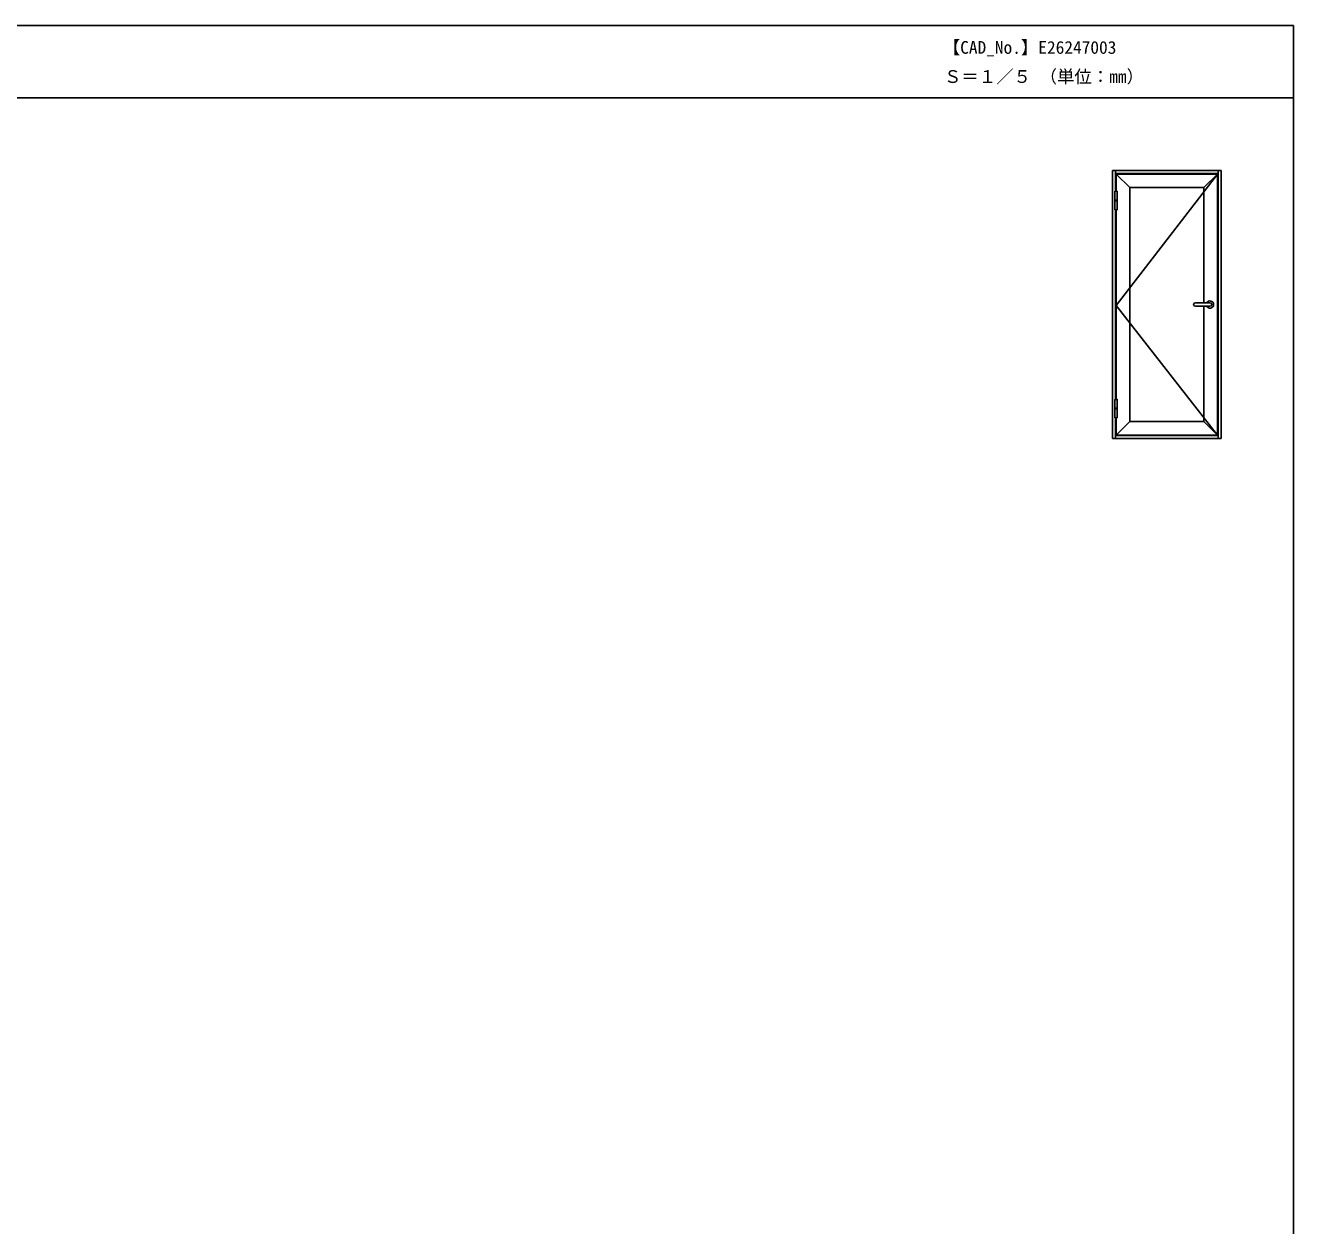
# Model space of a CAD drawing. Units: millimetres, scale not verified. Extents: x -438 to 438, y -464 to 465.
# Drawn here: x 0 to 437.5, y 16.9 to 430.8 of the extents above; entities that cross this region are included whole.
import ezdxf
from ezdxf.enums import TextEntityAlignment as Align

# ---------------------------------------------------------------- set-up
doc = ezdxf.new("R2010")
doc.units = ezdxf.units.MM
doc.header["$LTSCALE"] = 4
for name, color, linetype in [('0-1_USER1', 3, 'Continuous'), ('0-6_YKK_A1', 4, 'Continuous'), ('0-8_YKK_ZWAK', 7, 'Continuous')]:
    doc.layers.add(name, color=color, linetype=linetype)
doc.styles.add('ＭＳ ゴシック', font='')
doc.styles.get('ＭＳ ゴシック').set_extended_font_data('MS Gothic')

msp = doc.modelspace()

# ---------------------------------------------------------------- linework, layer by layer
at = {"layer": '0-6_YKK_A1'}
for p, q in [((375, 288.3), (375, 380.8)), ((375, 380.8), (412.5, 380.8)), ((376.05, 380.8), (376.05, 373.6)), ((411.45, 380.8), (411.45, 288.3)), ((412.5, 380.8), (412.5, 288.3)), ((411.45, 379.75), (376.05, 379.75)), ((376.25, 379.55), (376.25, 373.6)), ((380.95, 374.85), (376.25, 379.55)), ((411.25, 379.55), (376.25, 334.225)), ((406.55, 335.175), (406.55, 374.85)), ((375.84, 370.5), (376.64, 370.5)), ((375.84, 370.35), (376.64, 370.35)), ((376.05, 367.25), (376.05, 301.85)), ((376.25, 367.25), (376.25, 301.85)), ((411.25, 289.55), (376.25, 334.225)), ((408.62, 335.175), (403.62, 335.175)), ((403.62, 333.925), (408.62, 333.925)), ((406.55, 294.25), (406.55, 333.925)), ((375.84, 298.75), (376.64, 298.75)), ((375.84, 298.6), (376.64, 298.6)), ((376.05, 295.5), (376.05, 288.3)), ((376.25, 295.5), (376.25, 289.55)), ((376.25, 289.55), (380.95, 294.25)), ((406.55, 294.25), (380.95, 294.25)), ((406.55, 294.25), (411.25, 289.55)), ((411.45, 289.35), (376.05, 289.35)), ((376.25, 289.55), (411.25, 289.55)), ((375, 288.3), (412.5, 288.3))]:
    msp.add_line(p, q, dxfattribs=at)
for points in [[(376.25, 379.55), (411.25, 379.55), (411.25, 289.55)], [(380.95, 294.25), (380.95, 374.85), (406.55, 374.85), (411.25, 379.55)]]:
    msp.add_lwpolyline(points, dxfattribs=at)
for points in [[(376.64, 373.6), (375.84, 373.6), (375.84, 367.25), (376.64, 367.25)], [(376.64, 295.5), (375.84, 295.5), (375.84, 301.85), (376.64, 301.85)]]:
    msp.add_lwpolyline(points, close=True, dxfattribs=at)
for centre, radius, start, end in [((403.62, 334.55), 0.625, 90, 270), ((408.62, 334.55), 1.25, 210, 150), ((408.62, 334.55), 0.625, 270, 90)]:
    msp.add_arc(centre, radius, start, end, dxfattribs=at)
at = {"layer": '0-8_YKK_ZWAK'}
for p, q in [((437.5, 430.8), (-437.5, 430.8)), ((437.5, 405.8), (-437.5, 405.8))]:
    msp.add_line(p, q, dxfattribs=at)
msp.add_lwpolyline([(-437.5, -449.2), (437.5, -449.2), (437.5, 430.8)], dxfattribs=at)

# ---------------------------------------------------------------- texts
at = {"layer": '0-1_USER1', "style": 'ＭＳ ゴシック'}
for s, p in [('【CAD_No.】E26247003', (316.477, 419.681)), ('Ｓ＝１／５ （単位：mm）', (316.886, 409.63))]:
    msp.add_text(s, height=4.399, dxfattribs=at).set_placement(p, align=Align.BOTTOM_LEFT)

doc.saveas('drawing.dxf')
